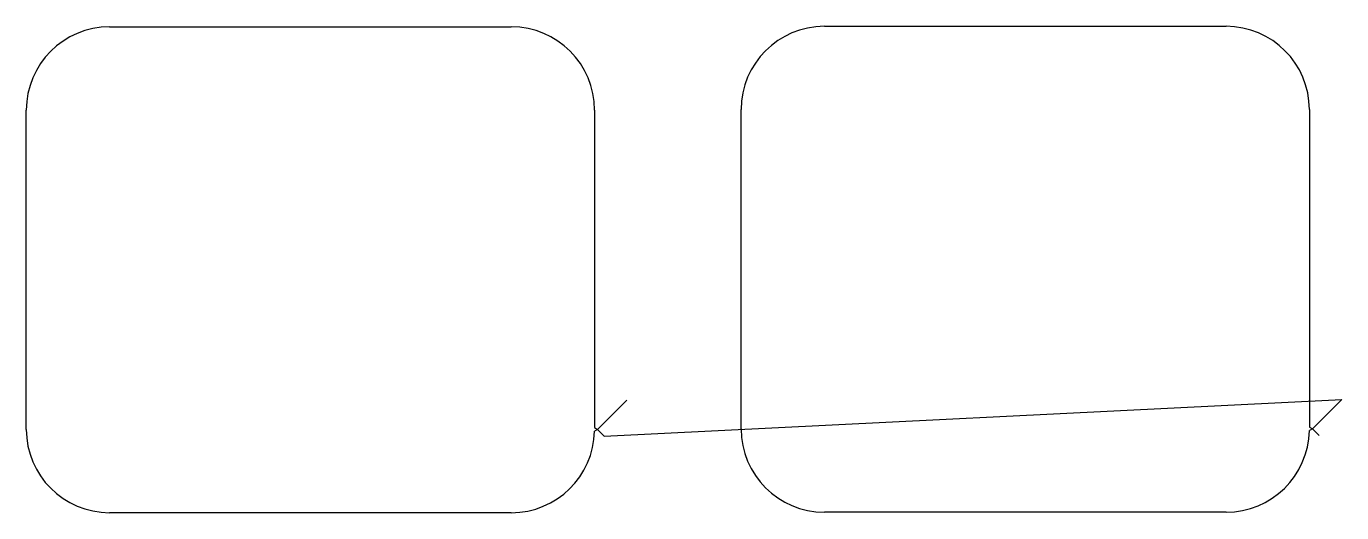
# Model space of a CAD drawing. Header units: metres. Extents: x 10 to 1124, y 290 to 701.
import ezdxf

# ---------------------------------------------------------------- set-up
doc = ezdxf.new("R2010")
doc.units = ezdxf.units.M

msp = doc.modelspace()

# ---------------------------------------------------------------- linework, layer by layer
at = {"layer": 'TOOL_0'}
for p, q in [((80.684, 700.986), (420.684, 700.986)), ((685.704, 701.41), (1025.704, 701.41)), ((10.184, 360.486), (10.184, 630.486)), ((491.184, 630.486), (491.184, 361.986)), ((615.204, 360.91), (615.204, 630.91)), ((1096.204, 630.91), (1096.204, 362.41)), ((518.525, 385.221), (493.776, 360.472)), ((499.433, 354.815), (1123.545, 385.645)), ((1123.545, 385.645), (1098.796, 360.896)), ((493.776, 360.472), (491.168, 358.986)), ((491.184, 361.986), (493.776, 360.472)), ((493.776, 360.472), (499.433, 354.815)), ((1098.796, 360.896), (1096.188, 359.41)), ((1096.204, 362.41), (1098.796, 360.896)), ((1098.796, 360.896), (1104.453, 355.239)), ((420.683, 289.986), (80.684, 289.986)), ((1025.703, 290.41), (685.704, 290.41))]:
    msp.add_line(p, q, dxfattribs=at)
for centre, start, end in [((80.684, 630.486), 90, 180), ((420.684, 630.486), 0, 90), ((685.704, 630.91), 90, 180), ((1025.704, 630.91), 0, 90), ((80.684, 360.486), 180, 270), ((420.684, 360.486), 269.999187, 358.780848), ((685.704, 360.91), 180, 270), ((1025.704, 360.91), 269.999187, 358.780848)]:
    msp.add_arc(centre, 70.5, start, end, dxfattribs=at)

doc.saveas('drawing.dxf')
